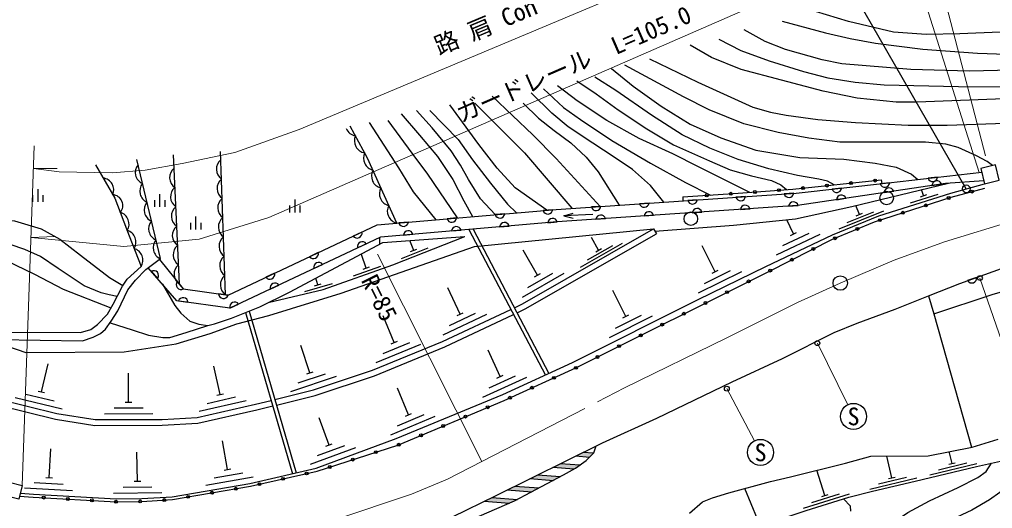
# Model space of a CAD drawing. Units: millimetres at full size, sheet at 1:1000; details may follow other scales. Extents: x 40000 to 680000, y 20000 to 380000.
# Drawn here: x 183718 to 284469, y 266701 to 317348 of the extents above; entities that cross this region are included whole.
import ezdxf
from ezdxf.enums import TextEntityAlignment as Align

# ---------------------------------------------------------------- set-up
doc = ezdxf.new("R2010")
doc.units = ezdxf.units.MM
doc.header["$LTSCALE"] = 1000
doc.linetypes.add('CHAIN', pattern=[18.5, 12, -1.5, 3.5, -1.5])
for name, color, linetype, lineweight in [('M-BGD', 7, 'Continuous', 25), ('M-BGD-EXST', 7, 'Continuous', 25), ('M-BMK', 2, 'CHAIN', 13), ('M-BMK-SRVR', 3, 'Continuous', 25), ('M-STR-HTXT', 7, 'Continuous', 13), ('M-STR-STRC', 7, 'Continuous', 25)]:
    doc.layers.add(name, color=color, linetype=linetype, lineweight=lineweight)
doc.styles.add('ＭＳ ゴシック', font='')
doc.styles.get('ＭＳ ゴシック').set_extended_font_data('MS Gothic')

msp = doc.modelspace()

# ---------------------------------------------------------------- hatches: boundary and pattern name
at = {"layer": 'M-STR-STRC'}
for points in [[(243154, 272458), (242099, 272539), (241310, 272148), (242740, 272038)], [(241742, 271212), (239731, 271367), (238986, 270998), (238942, 270976), (241155, 270806), (241290, 270883)], [(239746, 270012), (237363, 270194), (236574, 269804), (239000, 269618)], [(237508, 268829), (234995, 269022), (234206, 268632), (236762, 268435)], [(232626, 267850), (231833, 267460), (234443, 267259), (234975, 267491), (235270, 267647)]]:
    msp.add_hatch(color=256, dxfattribs=at).paths.add_polyline_path(points)

# ---------------------------------------------------------------- linework, layer by layer
at = {"layer": 'M-BGD'}
for p, q in [((200271, 289955), (199659, 303320)), ((205058, 288830), (204543, 303668)), ((198310, 292578), (195864, 302847)), ((273820, 300439), (272835, 300331)), ((272953, 300726), (272995, 300348)), ((278787, 301015), (277802, 300901)), ((278200, 300159), (279180, 300305)), ((185638, 298462), (185638, 299790)), ((198256, 297931), (198256, 299259)), ((263879, 299355), (262891, 299288)), ((268850, 299892), (267865, 299784)), ((273255, 299420), (274235, 299567)), ((275988, 298363), (278847, 299272)), ((277327, 299103), (277129, 299725)), ((185105, 298462), (185105, 299159)), ((186171, 298462), (186171, 299159)), ((197722, 297931), (197722, 298628)), ((198789, 297931), (198789, 298628)), ((212253, 297373), (212253, 298701)), ((248914, 298336), (247925, 298268)), ((252386, 298971), (252413, 298574)), ((253902, 298676), (252914, 298608)), ((258891, 299015), (257902, 298948)), ((268310, 298682), (269290, 298829)), ((276993, 298997), (277660, 299209)), ((211719, 297373), (211719, 298070)), ((212786, 297373), (212786, 298070)), ((233956, 297222), (232969, 297137)), ((238937, 297650), (237950, 297565)), ((240087, 296996), (241039, 297302)), ((243925, 297996), (242937, 297929)), ((253380, 297337), (254368, 297404)), ((258368, 297677), (259357, 297744)), ((263357, 298016), (264345, 298084)), ((268594, 295659), (273226, 297542)), ((269408, 296314), (272187, 297443)), ((270684, 297156), (270304, 298092)), ((270360, 297025), (271009, 297288)), ((201453, 295603), (201453, 296300)), ((201987, 295603), (201987, 296932)), ((202520, 295603), (202520, 296300)), ((223992, 296367), (223005, 296282)), ((228974, 296794), (227987, 296710)), ((238416, 296300), (239403, 296385)), ((243083, 297144), (240087, 296996)), ((240087, 296996), (241064, 296785)), ((243403, 296657), (244391, 296725)), ((248391, 296997), (249380, 297065)), ((263860, 295135), (263163, 296609)), ((219173, 295338), (218277, 294915)), ((228452, 295445), (229440, 295530)), ((230253, 295599), (238179, 280528)), ((230686, 295637), (238544, 280695)), ((233434, 295873), (234421, 295957)), ((249367, 295671), (249665, 295150)), ((262760, 293951), (265473, 295233)), ((263544, 294985), (264177, 295284)), ((221038, 294075), (221043, 294783)), ((221342, 294236), (229846, 294881)), ((223471, 295017), (224458, 295102)), ((224546, 293434), (224146, 294448)), ((243687, 293452), (242941, 294753)), ((262113, 292981), (266633, 295118)), ((214651, 293203), (213755, 292780)), ((218731, 293692), (219627, 294115)), ((223261, 292604), (226051, 293706)), ((224220, 293306), (224871, 293563)), ((237357, 290860), (235865, 293462)), ((241817, 291688), (246154, 294175)), ((242535, 292446), (245138, 293938)), ((243383, 293278), (243991, 293626)), ((255741, 291220), (254421, 293914)), ((219632, 291599), (219132, 293013)), ((197367, 291274), (198018, 290527)), ((214210, 291557), (215105, 291980)), ((218317, 290816), (221146, 291816)), ((219302, 291482), (219962, 291715)), ((254024, 289042), (258514, 291242)), ((254658, 290021), (257352, 291341)), ((255427, 291066), (256055, 291374)), ((200685, 289445), (200061, 290215)), ((210130, 291069), (209234, 290646)), ((214613, 289868), (214413, 290562)), ((235785, 288575), (240123, 291062)), ((236354, 289593), (238957, 291085)), ((237053, 290686), (237661, 291034)), ((282825, 290641), (281893, 290303)), ((209688, 289423), (210584, 289846)), ((213254, 289165), (216137, 289994)), ((214276, 289771), (214949, 289965)), ((229338, 286835), (228058, 289548)), ((246498, 286601), (245149, 289281)), ((200182, 288204), (201163, 288066)), ((205312, 288794), (204331, 288933)), ((205515, 287453), (206411, 287876)), ((207511, 287152), (212364, 270395)), ((207138, 287000), (211973, 270306)), ((222521, 283885), (221385, 286662)), ((227589, 284683), (232111, 286817)), ((228238, 285652), (230951, 286932)), ((229021, 286686), (229654, 286984)), ((244805, 284405), (249271, 286653)), ((245428, 285391), (248108, 286739)), ((246186, 286444), (246811, 286758)), ((278397, 286873), (282278, 273047)), ((213792, 280756), (212843, 283602)), ((220662, 281828), (225289, 283721)), ((221360, 282762), (224136, 283898)), ((222197, 283753), (222845, 284018)), ((233478, 280359), (232231, 283087)), ((185987, 278784), (186696, 281699)), ((204495, 278510), (203830, 281436)), ((195017, 277720), (195003, 280720)), ((211801, 278827), (216544, 280409)), ((212559, 279712), (215405, 280662)), ((213460, 280645), (214124, 280867)), ((231703, 278228), (236250, 280306)), ((232363, 279189), (235091, 280436)), ((233159, 280213), (233796, 280504)), ((224002, 276411), (222853, 279182)), ((183274, 278208), (188133, 277027)), ((184388, 278555), (187303, 277847)), ((185647, 278867), (186327, 278701)), ((203166, 277593), (206091, 278258)), ((204154, 278433), (204837, 278588)), ((193519, 277113), (196519, 277126)), ((194667, 277718), (195367, 277721)), ((202324, 276786), (207199, 277894)), ((192522, 276509), (197522, 276531)), ((215783, 273280), (214741, 276094)), ((222152, 274345), (226771, 276260)), ((222846, 275282), (225617, 276432)), ((223679, 276277), (224325, 276545)), ((205259, 270739), (204752, 273696)), ((214585, 272197), (217398, 273239)), ((215455, 273159), (216111, 273402)), ((186789, 269905), (186959, 272900)), ((195930, 269539), (195886, 272539)), ((213856, 271287), (218544, 273024)), ((274044, 269884), (273511, 272130)), ((280275, 271363), (279982, 272596)), ((277981, 270202), (282846, 271357)), ((278885, 270725), (281804, 271418)), ((279935, 271283), (280616, 271444)), ((203883, 269894), (206839, 270402)), ((204914, 270680), (205604, 270799)), ((267112, 268052), (266281, 270667)), ((185257, 269391), (188253, 269220)), ((186440, 269924), (187139, 269885)), ((195580, 269534), (196280, 269545)), ((202999, 269133), (207927, 269980)), ((271749, 268724), (276615, 269877)), ((272653, 269246), (275572, 269938)), ((273703, 269803), (274384, 269965)), ((184225, 268849), (189217, 268565)), ((193448, 268303), (198448, 268376)), ((194439, 268918), (197439, 268962)), ((260142, 265603), (258837, 268785)), ((264910, 266723), (269676, 268236)), ((265773, 267312), (268632, 268220)), ((266778, 267946), (267445, 268157))]:
    msp.add_line(p, q, dxfattribs=at)
for points in [[(262682, 317182), (267172, 315948), (269719, 315384), (272358, 314898), (277260, 314280), (282924, 313860), (289822, 313611), (292119, 313663), (294304, 313847), (296785, 314477), (299897, 315697), (302343, 317117), (304497, 319008)], [(295349, 317375), (293264, 316926), (289846, 316421), (285271, 316032), (281071, 315843), (277585, 315806), (274199, 316041), (269563, 317138), (266141, 318160)], [(314861, 306622), (313637, 309097), (312591, 311337), (311431, 314510), (310896, 315592), (310171, 316563), (309414, 317017), (308785, 317304), (307112, 317328), (305888, 316906), (302837, 314926), (301247, 314013), (299932, 313607), (298179, 313002), (296175, 312594), (293179, 312292), (290873, 312187), (282049, 311978), (276008, 312163), (268867, 312736), (266837, 313165), (263048, 314223), (260942, 315054), (258755, 316283)], [(303229, 306733), (302870, 307081), (302255, 307343), (301348, 307504), (296453, 307427), (294251, 307508), (290944, 308289), (288294, 308927), (286585, 309176), (276661, 308775), (274480, 308773), (270451, 309195), (266928, 309920), (262605, 311066), (258434, 312155), (255362, 313408), (253153, 314674)], [(256140, 315322), (258411, 314139), (261338, 313073), (264892, 311972), (267403, 311303), (270246, 310849), (273234, 310564), (280929, 310390), (286875, 310360), (294319, 310439), (298280, 310759), (301128, 311337), (303545, 312284), (305869, 313330), (307571, 313755), (308719, 313616), (309353, 313384), (309887, 313005), (310467, 312348), (311033, 311294), (311113, 310531)], [(284451, 302211), (283924, 302639), (282796, 303225), (280906, 304078), (279628, 304427), (277527, 304629), (268660, 304628), (265442, 305039), (262282, 305655), (258715, 306547), (255136, 307999), (252485, 309325), (246380, 312618)], [(248955, 313281), (253957, 310867), (259645, 308281), (261463, 307740), (263114, 307426), (266395, 306989), (270288, 306683), (275734, 306402), (279758, 306410), (285790, 306601), (287933, 306212), (289800, 305651), (291536, 304906), (291952, 304600)], [(268069, 300221), (267394, 300597), (266498, 300804), (264283, 301181), (261311, 301886), (258116, 302850), (255202, 304029), (252344, 305394), (249149, 307421), (245454, 309980), (243304, 311373)], [(245026, 312261), (247274, 310430), (250176, 308354), (253145, 306520), (256346, 305082), (259974, 303812), (264519, 303050), (269079, 302880), (272322, 302471), (274475, 302042), (276063, 301314), (276739, 300778)], [(259352, 299440), (254024, 302100), (251368, 303435), (247875, 305009), (244533, 306887), (241455, 308909), (239436, 310481)], [(241437, 310994), (243427, 309638), (245692, 307995), (248661, 306027), (251447, 304381), (255152, 302723), (257305, 301790), (259513, 301170), (261594, 300664), (262548, 300239), (263147, 299729)], [(243835, 297990), (239290, 302956), (236861, 305385), (232676, 309397)], [(250424, 298439), (249066, 300165), (247175, 301797), (245280, 303103), (243071, 304538), (240520, 306228), (238829, 307632), (236695, 309737)], [(237972, 310157), (240063, 308219), (241809, 306992), (245049, 304818), (249052, 302451), (252668, 300470), (255253, 299159)], [(238332, 297598), (235035, 299906), (233187, 301957), (231264, 304408), (228277, 308502)], [(230863, 308665), (236014, 303539), (240924, 297792)], [(235862, 308691), (237452, 307130), (239071, 305841), (240791, 304566), (242410, 303091), (243629, 301570), (245796, 298123)], [(223253, 307580), (225123, 305358), (226990, 303171), (228574, 300776), (229712, 298560), (230639, 296937)], [(232966, 297137), (231459, 298779), (230215, 300791), (229392, 302275), (228426, 303743), (226462, 306124), (224813, 307929)], [(226191, 307904), (229137, 304906), (230633, 302827), (232495, 300391), (234233, 298204), (235178, 297327)], [(222779, 296262), (219768, 302977), (217972, 306292)], [(219927, 306674), (222951, 301978), (224478, 299506), (226833, 296611)], [(229069, 296803), (226016, 301316), (224382, 303516), (221898, 306890)], [(191603, 302284), (193578, 298840), (195084, 294956), (196307, 291756)], [(198206, 292501), (200684, 289446), (205312, 288794), (220765, 296089), (239299, 297681), (264121, 299371), (273692, 300425), (283344, 301543)], [(170014, 300250), (171385, 299321), (173155, 298481), (175485, 297523), (177742, 297007), (183201, 296509), (185970, 295656), (187887, 294609), (190040, 292942), (193050, 290616), (194423, 289793)], [(183809, 268282), (185168, 268194), (193729, 267707), (196375, 267746), (199538, 267930), (207572, 269310), (214449, 270866), (222735, 273937), (233779, 278517), (240991, 281814), (253993, 288358), (260979, 291782), (267901, 295054), (272693, 297001), (280148, 299370), (283647, 300334)], [(283568, 300648), (279604, 300368), (264261, 298078), (239399, 296385), (221108, 294814), (205515, 287453), (200022, 288227), (197046, 291641)], [(249516, 295411), (257644, 296052), (264075, 296701), (269907, 297996), (279907, 300390)], [(252386, 298971), (258121, 299346), (263780, 299778), (272953, 300726)], [(193830, 288663), (193020, 288817), (192194, 289023), (190409, 289775), (187725, 291559), (185911, 292812), (184274, 293519), (181318, 294527), (176952, 295809), (171990, 297537), (168627, 299557)], [(183735, 267986), (185150, 267894), (193723, 267407), (196386, 267446), (199572, 267632), (207630, 269016), (214528, 270577), (222887, 273271), (233891, 277898), (241309, 281263), (261291, 291264), (267906, 294585), (272233, 296384), (280202, 298945), (283660, 299877)], [(168532, 298634), (171798, 296265), (174128, 294821), (178632, 293463), (182334, 292387), (185269, 290972), (188227, 289406), (193193, 287470)], [(181442, 283878), (184363, 282853), (194564, 282934), (199947, 283752), (203479, 284818), (206238, 285821), (209541, 286698), (217015, 289019), (230821, 293851), (249367, 295671)], [(234965, 287500), (235818, 287902), (249367, 295671)], [(277839, 288717), (281098, 290014), (285390, 291573), (290554, 293167), (294953, 294197), (297467, 294568), (303292, 295383), (305998, 295622), (310878, 295946), (316699, 296064)], [(198534, 289934), (199805, 287728), (200422, 286927), (201371, 286099), (202275, 285778), (203205, 285649), (203899, 285823), (205684, 286410), (208592, 287591), (211663, 289104), (221342, 294236)], [(209472, 288024), (215165, 289383), (222370, 291930), (229846, 294881)], [(235244, 286968), (236095, 287370), (249665, 295150)], [(181446, 284204), (190239, 284070), (191357, 284431), (192125, 284827), (192618, 285280), (193223, 286103), (193911, 287189), (194926, 289335), (195720, 290350), (196813, 291468), (198310, 292578)], [(181455, 284961), (190049, 284945), (191097, 285228), (191810, 285747), (192827, 286838), (193422, 287865), (194370, 289719), (194881, 290439), (196307, 291756)], [(195409, 256369), (195997, 257180), (200970, 257775), (207209, 258709), (210227, 259355), (214868, 260827), (219508, 262466), (224952, 264515), (228559, 265848), (233063, 268065), (244085, 273522), (249717, 276069), (257494, 279824), (262723, 282248), (268070, 284936), (270452, 285906), (274385, 287358), (277839, 288717), (278397, 286873), (284421, 288879), (287050, 289642)], [(210163, 277993), (214153, 278979), (220275, 281021), (227512, 283983), (234603, 287329)], [(210330, 277416), (214320, 278402), (220483, 280458), (227754, 283434), (234882, 286798)], [(193106, 285944), (195402, 285208), (197064, 284642), (198562, 284422), (199292, 284422), (200973, 284915), (203205, 285649)], [(181400, 278046), (187577, 276545), (191572, 275905), (198477, 275935), (202118, 276124), (208147, 277495), (209775, 277897)], [(181543, 277394), (187459, 275956), (191526, 275304), (198494, 275335), (202201, 275527), (208285, 276911), (209942, 277320)], [(253085, 266225), (254437, 267389), (255477, 267816), (257175, 268326), (261475, 269513), (263545, 269991), (269241, 271398), (271872, 272115), (277806, 272168), (282365, 273064), (285059, 273875)], [(207208, 253066), (213783, 253598), (217486, 253941), (224014, 254770), (230670, 255814), (237497, 256814), (244098, 257823), (246714, 258436), (248127, 259021), (255601, 262767), (262689, 265675), (265187, 266496), (269581, 267892), (272051, 268487), (276452, 269530), (282811, 271041), (289316, 272491)], [(265787, 255949), (266353, 257244), (267541, 258849), (269663, 261175), (271903, 263401), (273474, 264758), (275689, 266281), (277955, 267486), (280910, 268870), (282956, 269903), (283818, 270527), (284349, 271384)], [(286063, 271766), (286318, 270659), (286167, 269666), (285210, 268377), (284149, 267610), (282332, 266522), (280171, 265526), (278590, 264419), (277755, 263773), (276600, 262211), (275982, 260850), (275437, 258867)], [(269780, 266413), (269755, 266941), (269048, 267722)]]:
    msp.add_lwpolyline(points, dxfattribs=at)
for points in [[(283647, 300334), (285155, 300712), (284760, 302288), (283252, 301910)], [(182639, 269431), (184011, 269085), (183658, 267682), (182286, 268027)]]:
    msp.add_lwpolyline(points, close=True, dxfattribs=at)
for centre, radius in [((267339, 300146), 150), ((269825, 300403), 150), ((272312, 300660), 150), ((254881, 299134), 150), ((257376, 299298), 150), ((259869, 299480), 150), ((262362, 299670), 150), ((264852, 299888), 150), ((273499, 298856), 700), ((282349, 299523), 150), ((277558, 298096), 150), ((279938, 298861), 150), ((253230, 296714), 700), ((275178, 297331), 150), ((272798, 296566), 150), ((270473, 295653), 150), ((268164, 294693), 150), ((265922, 293589), 150), ((263688, 292467), 150), ((261453, 291345), 150), ((259218, 290226), 150), ((256982, 289107), 150), ((254747, 287988), 150), ((252511, 286870), 150), ((250275, 285751), 150), ((248040, 284632), 150), ((245804, 283513), 150), ((243568, 282394), 150), ((241333, 281275), 150), ((239057, 280241), 150), ((236780, 279208), 150), ((234503, 278176), 150), ((232206, 277189), 150), ((229902, 276220), 150), ((227597, 275251), 150), ((225293, 274282), 150), ((222988, 273313), 150), ((220612, 272537), 150), ((215853, 271004), 150), ((218232, 271771), 150), ((213447, 270332), 150), ((208571, 269229), 150), ((211009, 269780), 150), ((201189, 267909), 150), ((203653, 268333), 150), ((206117, 268756), 150), ((186230, 267833), 150), ((188726, 267691), 150), ((191222, 267549), 150), ((193718, 267407), 150), ((196218, 267443), 150), ((198714, 267582), 150)]:
    msp.add_circle(centre, radius, dxfattribs=at)
for centre, radius, start, end in [((218692, 306536), 1250, 203.07815, 261.58346), ((219645, 304777), 1250, 155.32326, 261.58346), ((220624, 302987), 1285, 154.56038, 256.50042), ((196954, 301506), 1250, 140.27162, 246.53182), ((205357, 301848), 1250, 128.85509, 235.1153), ((200517, 300978), 1250, 129.49153, 235.75174), ((221417, 301131), 1250, 151.0256, 257.28581), ((192227, 299689), 1250, 336.7077, 82.9679), ((197418, 299561), 1250, 140.27162, 246.53182), ((205426, 299850), 1250, 128.85509, 235.1153), ((273317, 300482), 505, 197.45435, 355.11254), ((278283, 301055), 505, 197.77559, 355.43378), ((278704, 300135), 505, 19.66096, 177.31915), ((200609, 298980), 1250, 129.49153, 235.75174), ((222236, 299307), 1250, 151.0256, 257.28581), ((263378, 299419), 505, 195.06677, 352.72496), ((268347, 299935), 505, 197.45435, 355.11254), ((273759, 299397), 505, 19.66096, 177.31915), ((193307, 298082), 1115, 319.41068, 86.49513), ((197881, 297615), 1250, 140.27162, 246.53182), ((205495, 297851), 1250, 128.85509, 235.1153), ((248413, 298400), 505, 195.06677, 352.72496), ((253401, 298739), 505, 195.06677, 352.72496), ((258390, 299079), 505, 195.06677, 352.72496), ((263857, 297952), 505, 15.06677, 172.72496), ((268814, 298659), 505, 19.66096, 177.31915), ((193816, 296153), 1250, 328.06046, 74.32067), ((200700, 296982), 1250, 129.49153, 235.75174), ((223054, 297482), 1250, 151.0256, 257.28581), ((233454, 297277), 505, 196.07909, 353.73728), ((238435, 297705), 505, 196.07909, 353.73728), ((243424, 298060), 505, 195.06677, 352.72496), ((248892, 296933), 505, 15.06677, 172.72496), ((253881, 297273), 505, 15.06677, 172.72496), ((258869, 297613), 505, 15.06677, 172.72496), ((198345, 295670), 1250, 140.27162, 246.53182), ((205565, 295852), 1250, 128.85509, 235.1153), ((223490, 296422), 505, 196.07909, 353.73728), ((228472, 296849), 505, 196.07909, 353.73728), ((233936, 295818), 505, 16.07909, 173.73728), ((238918, 296245), 505, 16.07909, 173.73728), ((243904, 296594), 505, 15.06677, 172.72496), ((194539, 294288), 1250, 328.06046, 74.32067), ((200792, 294984), 1250, 129.49153, 235.75174), ((218683, 295215), 505, 216.44249, 14.10068), ((223973, 294962), 505, 16.07909, 173.73728), ((228954, 295390), 505, 16.07909, 173.73728), ((198808, 293724), 1250, 140.27162, 246.53182), ((205634, 293853), 1250, 128.85509, 235.1153), ((219221, 293815), 505, 36.44249, 194.10068), ((195250, 292423), 1250, 327.79025, 74.05045), ((200883, 292986), 1250, 129.49153, 235.75174), ((214162, 293080), 505, 216.44249, 14.10068), ((205703, 291854), 1250, 128.85509, 235.1153), ((214699, 291680), 505, 36.44249, 194.10068), ((197619, 290836), 505, 322.24463, 119.90282), ((200975, 290989), 1250, 129.49153, 235.75174), ((200449, 289892), 505, 140.22019, 297.87838), ((205773, 289856), 1250, 128.85509, 235.1153), ((209640, 290946), 505, 216.44249, 14.10068), ((282325, 290564), 505, 211.13384, 8.79203), ((210178, 289546), 505, 36.44249, 194.10068), ((200659, 288038), 505, 3.14946, 160.80765), ((204835, 288960), 505, 183.14946, 340.80765), ((206005, 287576), 505, 36.44249, 194.10068)]:
    msp.add_arc(centre, radius, start, end, dxfattribs=at)
at = {"layer": 'M-BGD-EXST'}
for centre, radius in [((283166, 290571), 250), ((266330, 283831), 250), ((256959, 279118), 250), ((270076, 276241), 1350), ((260449, 272517), 1350)]:
    msp.add_circle(centre, radius, dxfattribs=at)
at = {"layer": 'M-BMK'}
msp.add_lwpolyline([(180917, 263411), (184537, 263019), (189291, 262654), (194984, 262489), (198796, 262693), (203767, 263102), (210380, 264179), (216368, 265523), (224293, 268178), (228026, 269746), (231582, 271557), (246366, 279209), (256968, 284386), (264279, 288040), (268701, 290051), (274283, 292423), (279479, 294330), (286722, 296555), (293262, 298355), (299224, 299475), (304724, 300166), (310201, 300561), (314284, 300561), (317273, 300499)], dxfattribs=at)
at = {"layer": 'M-BMK-SRVR'}
msp.add_circle((268701, 290051), 750, dxfattribs=at)
msp.add_circle((268701, 290051), 750, dxfattribs=at)
at = {"layer": 'M-STR-HTXT'}
for p, q in [((273448, 331818), (283096, 301514)), ((283724, 303210), (277431, 327551)), ((185255, 304275), (184011, 269085)), ((185171, 301916), (187626, 301928)), ((184919, 294776), (187372, 294878)), ((231582, 271557), (220780, 293031)), ((283166, 290571), (285941, 282521)), ((266330, 283831), (269479, 277452)), ((256959, 279118), (259818, 273711))]:
    msp.add_line(p, q, dxfattribs=at)
for points in [[(273536, 331539), (212670, 305966), (206003, 303577), (200549, 302440), (196717, 301746), (193318, 301472), (187822, 301556), (185171, 301916)], [(184919, 294776), (194540, 293829), (202314, 294606), (209520, 296846), (275417, 325632)]]:
    msp.add_lwpolyline(points, dxfattribs=at)
at = {"layer": 'M-STR-STRC'}
for p, q in [((281745, 299810), (262612, 333058)), ((241310, 272148), (242740, 272038)), ((242099, 272539), (243154, 272458)), ((239731, 271367), (241742, 271212)), ((237363, 270194), (239746, 270012)), ((238942, 270976), (241155, 270806)), ((234995, 269022), (237508, 268829)), ((236574, 269804), (239000, 269618)), ((234206, 268632), (236762, 268435)), ((231833, 267460), (234443, 267259)), ((232626, 267850), (235270, 267647))]:
    msp.add_line(p, q, dxfattribs=at)
msp.add_lwpolyline([(213351, 260346), (214082, 260029), (215322, 260008), (216766, 260275), (220503, 261614), (224439, 263090), (229494, 265103), (234975, 267491), (240060, 270178), (241290, 270883), (242392, 271685), (243172, 272476), (243432, 273198)], dxfattribs=at)
msp.add_circle((281745, 299810), 400, dxfattribs=at)

# ---------------------------------------------------------------- texts
at = {"layer": 'M-BGD-EXST', "style": 'ＭＳ ゴシック'}
for p in [(270076, 276241), (260449, 272517)]:
    msp.add_text('S', height=1833, dxfattribs=at).set_placement(p, align=Align.MIDDLE_CENTER)
at = {"layer": 'M-STR-HTXT', "style": 'ＭＳ ゴシック'}
for s, rotation, p in [('路 肩 Con\u3000L=105.0', 22.79, (237717, 317485)), ('ガードレール\u3000L=105.0', 23.597, (241683, 311398)), ('R=85', 296.705, (219676, 287859))]:
    msp.add_text(s, height=1833, rotation=rotation, dxfattribs=at).set_placement(p, align=Align.BOTTOM_CENTER)

doc.saveas('drawing.dxf')
